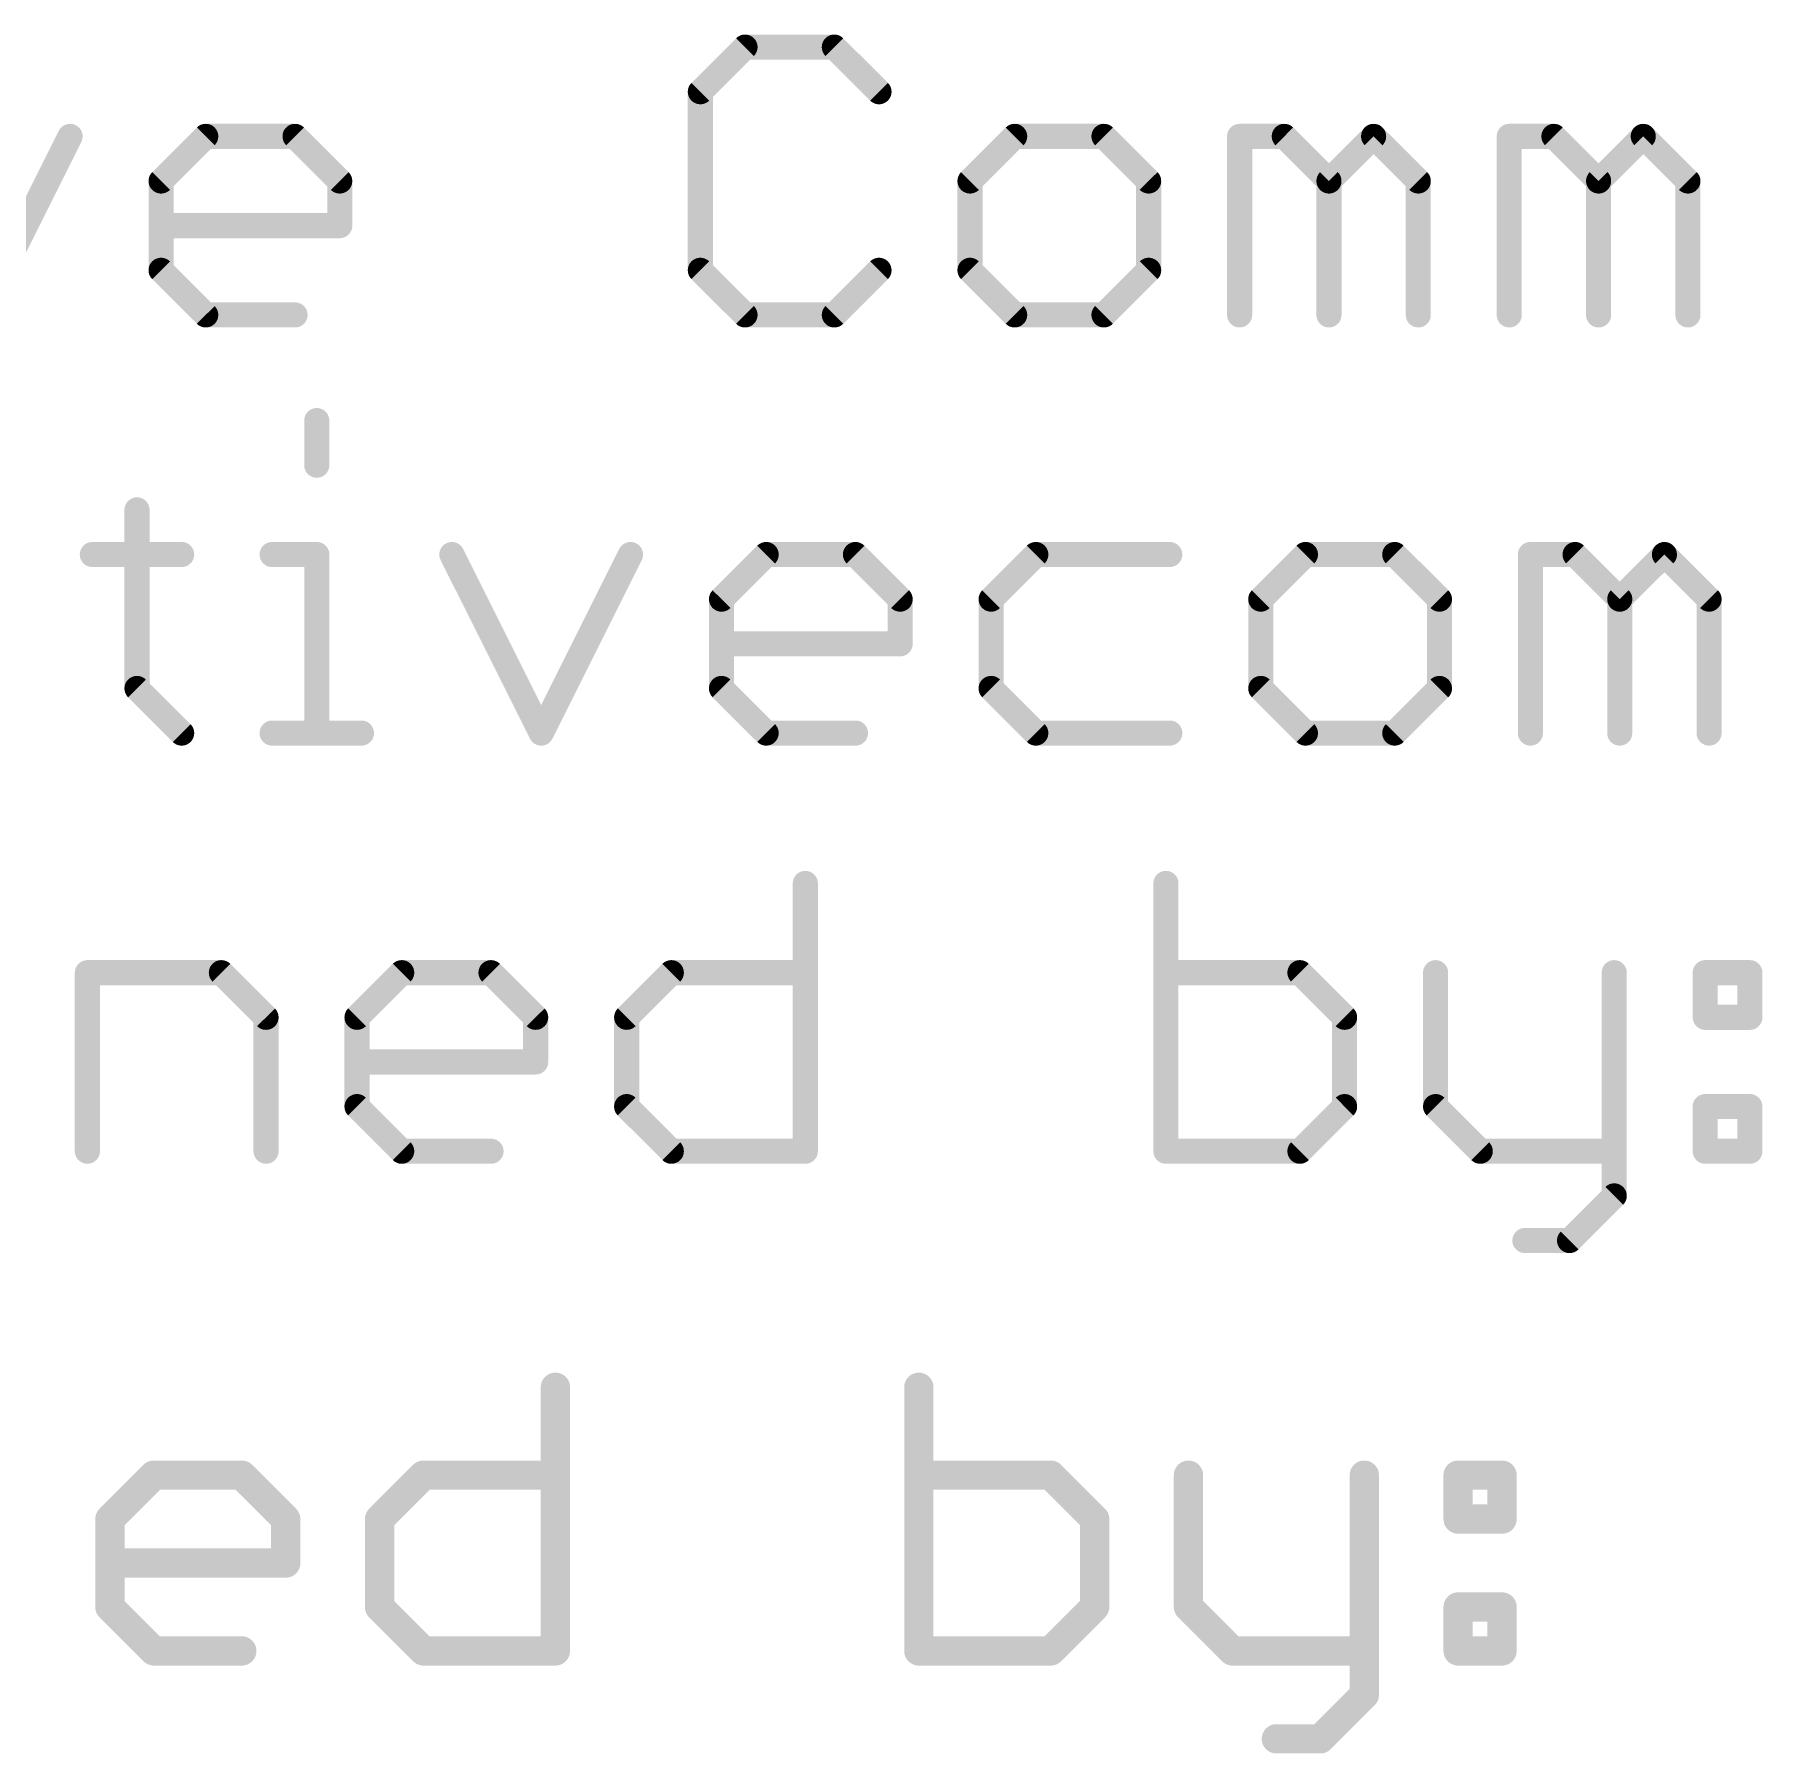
# Model space of a CAD drawing. Extents: x -36 to 71, y -16 to 19.
# Drawn here: x 3.46 to 13.95, y -15.77 to -5.33 of the extents above; entities that cross this region are included whole.
import ezdxf

# ---------------------------------------------------------------- set-up
doc = ezdxf.new("R2010")
doc.units = 0
doc.layers.add('51', color=53, linetype='CONTINUOUS')

msp = doc.modelspace()

# ---------------------------------------------------------------- linework, layer by layer
at = {"layer": '51'}
for points, const_width in [([(7.7751, -5.4088), (7.5039, -5.68)], 0.1524), ([(8.3174, -5.4088), (7.7751, -5.4088)], 0.1524), ([(8.5886, -5.68), (8.3174, -5.4088)], 0.1524), ([(7.5039, -5.68), (7.5039, -6.7646)], 0.1524), ([(3.1348, -7.0358), (3.6771, -5.9511)], 0.1524), ([(4.2296, -6.2223), (4.5008, -5.9511)], 0.1524), ([(4.5008, -5.9511), (5.0431, -5.9511)], 0.1524), ([(5.0431, -5.9511), (5.3143, -6.2223)], 0.1524), ([(9.4122, -5.9511), (9.1411, -6.2223)], 0.1524), ([(9.9546, -5.9511), (9.4122, -5.9511)], 0.1524), ([(10.2257, -6.2223), (9.9546, -5.9511)], 0.1524), ([(10.7782, -7.0358), (10.7782, -5.9511)], 0.1524), ([(10.7782, -5.9511), (11.0494, -5.9511)], 0.1524), ([(11.0494, -5.9511), (11.3206, -6.2223)], 0.1524), ([(11.3206, -6.2223), (11.5917, -5.9511)], 0.1524), ([(11.5917, -5.9511), (11.8629, -6.2223)], 0.1524), ([(12.4154, -7.0358), (12.4154, -5.9511)], 0.1524), ([(12.4154, -5.9511), (12.6866, -5.9511)], 0.1524), ([(12.6866, -5.9511), (12.9577, -6.2223)], 0.1524), ([(12.9577, -6.2223), (13.2289, -5.9511)], 0.1524), ([(13.2289, -5.9511), (13.5001, -6.2223)], 0.1524), ([(4.2296, -6.7646), (4.2296, -6.2223)], 0.1524), ([(5.3143, -6.2223), (5.3143, -6.4935)], 0.1524), ([(9.1411, -6.2223), (9.1411, -6.7646)], 0.1524), ([(10.2257, -6.7646), (10.2257, -6.2223)], 0.1524), ([(11.3206, -6.2223), (11.3206, -7.0358)], 0.1524), ([(11.8629, -6.2223), (11.8629, -7.0358)], 0.1524), ([(12.9577, -6.2223), (12.9577, -7.0358)], 0.1524), ([(13.5001, -6.2223), (13.5001, -7.0358)], 0.1524), ([(5.3143, -6.4935), (4.2296, -6.4935)], 0.1524), ([(4.5008, -7.0358), (4.2296, -6.7646)], 0.1524), ([(7.5039, -6.7646), (7.7751, -7.0358)], 0.1524), ([(8.3174, -7.0358), (8.5886, -6.7646)], 0.1524), ([(9.1411, -6.7646), (9.4122, -7.0358)], 0.1524), ([(9.9546, -7.0358), (10.2257, -6.7646)], 0.1524), ([(5.0431, -7.0358), (4.5008, -7.0358)], 0.1524), ([(7.7751, -7.0358), (8.3174, -7.0358)], 0.1524), ([(9.4122, -7.0358), (9.9546, -7.0358)], 0.1524), ([(5.1749, -7.6776), (5.1749, -7.9488)], 0.1524), ([(4.0835, -8.22), (4.0835, -9.3046)], 0.1524), ([(3.8123, -8.4911), (4.3546, -8.4911)], 0.1524), ([(4.9037, -8.4911), (5.1749, -8.4911)], 0.1524), ([(5.1749, -8.4911), (5.1749, -9.5758)], 0.1524), ([(5.9952, -8.4911), (6.5375, -9.5758)], 0.1524), ([(6.5375, -9.5758), (7.0798, -8.4911)], 0.1524), ([(7.6323, -8.7623), (7.9035, -8.4911)], 0.1524), ([(7.9035, -8.4911), (8.4458, -8.4911)], 0.1524), ([(8.4458, -8.4911), (8.717, -8.7623)], 0.1524), ([(9.5407, -8.4911), (9.2695, -8.7623)], 0.1524), ([(10.3541, -8.4911), (9.5407, -8.4911)], 0.1524), ([(11.1778, -8.4911), (10.9066, -8.7623)], 0.1524), ([(11.7201, -8.4911), (11.1778, -8.4911)], 0.1524), ([(11.9913, -8.7623), (11.7201, -8.4911)], 0.1524), ([(12.5438, -9.5758), (12.5438, -8.4911)], 0.1524), ([(12.5438, -8.4911), (12.815, -8.4911)], 0.1524), ([(12.815, -8.4911), (13.0861, -8.7623)], 0.1524), ([(13.0861, -8.7623), (13.3573, -8.4911)], 0.1524), ([(13.3573, -8.4911), (13.6285, -8.7623)], 0.1524), ([(7.6323, -9.3046), (7.6323, -8.7623)], 0.1524), ([(8.717, -8.7623), (8.717, -9.0335)], 0.1524), ([(9.2695, -8.7623), (9.2695, -9.3046)], 0.1524), ([(10.9066, -8.7623), (10.9066, -9.3046)], 0.1524), ([(11.9913, -9.3046), (11.9913, -8.7623)], 0.1524), ([(13.0861, -8.7623), (13.0861, -9.5758)], 0.1524), ([(13.6285, -8.7623), (13.6285, -9.5758)], 0.1524), ([(8.717, -9.0335), (7.6323, -9.0335)], 0.1524), ([(4.0835, -9.3046), (4.3546, -9.5758)], 0.1524), ([(7.9035, -9.5758), (7.6323, -9.3046)], 0.1524), ([(9.2695, -9.3046), (9.5407, -9.5758)], 0.1524), ([(10.9066, -9.3046), (11.1778, -9.5758)], 0.1524), ([(11.7201, -9.5758), (11.9913, -9.3046)], 0.1524), ([(4.9037, -9.5758), (5.4461, -9.5758)], 0.1524), ([(8.4458, -9.5758), (7.9035, -9.5758)], 0.1524), ([(9.5407, -9.5758), (10.3541, -9.5758)], 0.1524), ([(11.1778, -9.5758), (11.7201, -9.5758)], 0.1524), ([(8.1412, -10.4888), (8.1412, -12.1158)], 0.1524), ([(10.3308, -10.4888), (10.3308, -12.1158)], 0.1524), ([(3.7822, -12.1158), (3.7822, -11.0311)], 0.1524), ([(3.7822, -11.0311), (4.5957, -11.0311)], 0.1524), ([(4.5957, -11.0311), (4.8669, -11.3023)], 0.1524), ([(5.4194, -11.3023), (5.6905, -11.0311)], 0.1524), ([(5.6905, -11.0311), (6.2329, -11.0311)], 0.1524), ([(6.2329, -11.0311), (6.504, -11.3023)], 0.1524), ([(7.0565, -11.3023), (7.3277, -11.0311)], 0.1524), ([(7.3277, -11.0311), (8.1412, -11.0311)], 0.1524), ([(11.1443, -11.0311), (10.3308, -11.0311)], 0.1524), ([(11.4155, -11.3023), (11.1443, -11.0311)], 0.1524), ([(11.968, -11.0311), (11.968, -11.8446)], 0.1524), ([(13.0526, -11.0311), (13.0526, -12.387)], 0.1524), ([(13.6051, -11.0311), (13.8763, -11.0311)], 0.1524), ([(13.6051, -11.3023), (13.6051, -11.0311)], 0.1524), ([(13.8763, -11.0311), (13.8763, -11.3023)], 0.1524), ([(4.8669, -11.3023), (4.8669, -12.1158)], 0.1524), ([(5.4194, -11.8446), (5.4194, -11.3023)], 0.1524), ([(6.504, -11.3023), (6.504, -11.5735)], 0.1524), ([(7.0565, -11.8446), (7.0565, -11.3023)], 0.1524), ([(11.4155, -11.8446), (11.4155, -11.3023)], 0.1524), ([(13.8763, -11.3023), (13.6051, -11.3023)], 0.1524), ([(6.504, -11.5735), (5.4194, -11.5735)], 0.1524), ([(5.6905, -12.1158), (5.4194, -11.8446)], 0.1524), ([(7.3277, -12.1158), (7.0565, -11.8446)], 0.1524), ([(11.1443, -12.1158), (11.4155, -11.8446)], 0.1524), ([(11.968, -11.8446), (12.2392, -12.1158)], 0.1524), ([(13.6051, -11.8446), (13.8763, -11.8446)], 0.1524), ([(13.6051, -12.1158), (13.6051, -11.8446)], 0.1524), ([(13.8763, -11.8446), (13.8763, -12.1158)], 0.1524), ([(6.2329, -12.1158), (5.6905, -12.1158)], 0.1524), ([(8.1412, -12.1158), (7.3277, -12.1158)], 0.1524), ([(10.3308, -12.1158), (11.1443, -12.1158)], 0.1524), ([(12.2392, -12.1158), (13.0526, -12.1158)], 0.1524), ([(13.8763, -12.1158), (13.6051, -12.1158)], 0.1524), ([(13.0526, -12.387), (12.7815, -12.6581)], 0.1524), ([(12.7815, -12.6581), (12.5103, -12.6581)], 0.1524), ([(6.6238, -13.5495), (6.6238, -15.1511)], 0.1778), ([(8.8304, -13.5495), (8.8304, -15.1511)], 0.1778), ([(3.919, -14.3503), (4.1859, -14.0834)], 0.1778), ([(4.1859, -14.0834), (4.7197, -14.0834)], 0.1778), ([(4.7197, -14.0834), (4.9867, -14.3503)], 0.1778), ([(5.5561, -14.3503), (5.823, -14.0834)], 0.1778), ([(5.823, -14.0834), (6.6238, -14.0834)], 0.1778), ([(9.6312, -14.0834), (8.8304, -14.0834)], 0.1778), ([(9.8981, -14.3503), (9.6312, -14.0834)], 0.1778), ([(10.4676, -14.0834), (10.4676, -14.8842)], 0.1778), ([(11.5353, -14.0834), (11.5353, -15.418)], 0.1778), ([(12.1047, -14.0834), (12.3717, -14.0834)], 0.1778), ([(12.1047, -14.3503), (12.1047, -14.0834)], 0.1778), ([(12.3717, -14.0834), (12.3717, -14.3503)], 0.1778), ([(3.919, -14.8842), (3.919, -14.3503)], 0.1778), ([(4.9867, -14.3503), (4.9867, -14.6172)], 0.1778), ([(5.5561, -14.8842), (5.5561, -14.3503)], 0.1778), ([(9.8981, -14.8842), (9.8981, -14.3503)], 0.1778), ([(12.3717, -14.3503), (12.1047, -14.3503)], 0.1778), ([(4.9867, -14.6172), (3.919, -14.6172)], 0.1778), ([(4.1859, -15.1511), (3.919, -14.8842)], 0.1778), ([(5.823, -15.1511), (5.5561, -14.8842)], 0.1778), ([(9.6312, -15.1511), (9.8981, -14.8842)], 0.1778), ([(10.4676, -14.8842), (10.7345, -15.1511)], 0.1778), ([(12.1047, -14.8842), (12.3717, -14.8842)], 0.1778), ([(12.1047, -15.1511), (12.1047, -14.8842)], 0.1778), ([(12.3717, -14.8842), (12.3717, -15.1511)], 0.1778), ([(4.7197, -15.1511), (4.1859, -15.1511)], 0.1778), ([(6.6238, -15.1511), (5.823, -15.1511)], 0.1778), ([(8.8304, -15.1511), (9.6312, -15.1511)], 0.1778), ([(10.7345, -15.1511), (11.5353, -15.1511)], 0.1778), ([(12.3717, -15.1511), (12.1047, -15.1511)], 0.1778), ([(11.5353, -15.418), (11.2684, -15.685)], 0.1778), ([(11.2684, -15.685), (11.0014, -15.685)], 0.1778)]:
    msp.add_lwpolyline(points, dxfattribs=dict(at, const_width=const_width))
for points, const_width in [([(7.7751, -5.3707, 1), (7.7751, -5.4469)], 0.0762), ([(7.802, -5.4358, 1), (7.7481, -5.3819)], 0.0762), ([(8.3444, -5.3819, 1), (8.2905, -5.4358)], 0.0762), ([(8.3174, -5.4469, 1), (8.3174, -5.3707)], 0.0762), ([(7.542, -5.68, 1), (7.4658, -5.68)], 0.0762), ([(7.477, -5.653, 1), (7.5309, -5.7069)], 0.0762), ([(8.5616, -5.7069, 1), (8.6155, -5.653)], 0.0762), ([(3.7112, -5.9682, 1), (3.643, -5.9341)], 0.0762), ([(4.5008, -5.913, 1), (4.5008, -5.9892)], 0.0762), ([(4.5277, -5.9781, 1), (4.4738, -5.9242)], 0.0762), ([(5.07, -5.9242, 1), (5.0162, -5.9781)], 0.0762), ([(5.0431, -5.9892, 1), (5.0431, -5.913)], 0.0762), ([(9.4122, -5.913, 1), (9.4122, -5.9892)], 0.0762), ([(9.4392, -5.9781, 1), (9.3853, -5.9242)], 0.0762), ([(9.9815, -5.9242, 1), (9.9276, -5.9781)], 0.0762), ([(9.9546, -5.9892, 1), (9.9546, -5.913)], 0.0762), ([(10.8163, -5.9511, 1), (10.7401, -5.9511)], 0.0762), ([(10.7782, -5.913, 1), (10.7782, -5.9892)], 0.0762), ([(11.0763, -5.9242, 1), (11.0225, -5.9781)], 0.0762), ([(11.0494, -5.9892, 1), (11.0494, -5.913)], 0.0762), ([(11.6187, -5.9242, 1), (11.5648, -5.9781)], 0.0762), ([(11.6187, -5.9781, 1), (11.5648, -5.9242)], 0.0762), ([(12.4535, -5.9511, 1), (12.3773, -5.9511)], 0.0762), ([(12.4154, -5.913, 1), (12.4154, -5.9892)], 0.0762), ([(12.7135, -5.9242, 1), (12.6596, -5.9781)], 0.0762), ([(12.6866, -5.9892, 1), (12.6866, -5.913)], 0.0762), ([(13.2558, -5.9242, 1), (13.2019, -5.9781)], 0.0762), ([(13.2558, -5.9781, 1), (13.2019, -5.9242)], 0.0762), ([(4.2677, -6.2223, 1), (4.1915, -6.2223)], 0.0762), ([(4.2027, -6.1954, 1), (4.2566, -6.2492)], 0.0762), ([(5.3524, -6.2223, 1), (5.2762, -6.2223)], 0.0762), ([(5.2873, -6.2492, 1), (5.3412, -6.1954)], 0.0762), ([(9.1792, -6.2223, 1), (9.103, -6.2223)], 0.0762), ([(9.1141, -6.1954, 1), (9.168, -6.2492)], 0.0762), ([(10.2638, -6.2223, 1), (10.1876, -6.2223)], 0.0762), ([(10.1988, -6.2492, 1), (10.2527, -6.1954)], 0.0762), ([(11.3587, -6.2223, 1), (11.2825, -6.2223)], 0.0762), ([(11.2936, -6.1954, 1), (11.3475, -6.2492)], 0.0762), ([(11.2936, -6.2492, 1), (11.3475, -6.1954)], 0.0762), ([(11.901, -6.2223, 1), (11.8248, -6.2223)], 0.0762), ([(11.836, -6.2492, 1), (11.8898, -6.1954)], 0.0762), ([(12.9958, -6.2223, 1), (12.9196, -6.2223)], 0.0762), ([(12.9308, -6.1954, 1), (12.9847, -6.2492)], 0.0762), ([(12.9308, -6.2492, 1), (12.9847, -6.1954)], 0.0762), ([(13.5382, -6.2223, 1), (13.462, -6.2223)], 0.0762), ([(13.4731, -6.2492, 1), (13.527, -6.1954)], 0.0762), ([(4.2296, -6.4554, 1), (4.2296, -6.5316)], 0.0762), ([(5.2762, -6.4935, 1), (5.3524, -6.4935)], 0.0762), ([(5.3143, -6.5316, 1), (5.3143, -6.4554)], 0.0762), ([(4.2566, -6.7377, 1), (4.2027, -6.7916)], 0.0762), ([(7.5309, -6.7377, 1), (7.477, -6.7916)], 0.0762), ([(8.6155, -6.7916, 1), (8.5616, -6.7377)], 0.0762), ([(9.168, -6.7377, 1), (9.1141, -6.7916)], 0.0762), ([(10.2527, -6.7916, 1), (10.1988, -6.7377)], 0.0762), ([(4.1915, -6.7646, 1), (4.2677, -6.7646)], 0.0762), ([(7.4658, -6.7646, 1), (7.542, -6.7646)], 0.0762), ([(9.103, -6.7646, 1), (9.1792, -6.7646)], 0.0762), ([(10.1876, -6.7646, 1), (10.2638, -6.7646)], 0.0762), ([(4.5008, -6.9977, 1), (4.5008, -7.0739)], 0.0762), ([(4.4738, -7.0627, 1), (4.5277, -7.0089)], 0.0762), ([(5.0431, -7.0739, 1), (5.0431, -6.9977)], 0.0762), ([(7.7751, -6.9977, 1), (7.7751, -7.0739)], 0.0762), ([(7.7481, -7.0627, 1), (7.802, -7.0089)], 0.0762), ([(8.2905, -7.0089, 1), (8.3444, -7.0627)], 0.0762), ([(8.3174, -7.0739, 1), (8.3174, -6.9977)], 0.0762), ([(9.4122, -6.9977, 1), (9.4122, -7.0739)], 0.0762), ([(9.3853, -7.0627, 1), (9.4392, -7.0089)], 0.0762), ([(9.9276, -7.0089, 1), (9.9815, -7.0627)], 0.0762), ([(9.9546, -7.0739, 1), (9.9546, -6.9977)], 0.0762), ([(10.7401, -7.0358, 1), (10.8163, -7.0358)], 0.0762), ([(11.2825, -7.0358, 1), (11.3587, -7.0358)], 0.0762), ([(11.8248, -7.0358, 1), (11.901, -7.0358)], 0.0762), ([(12.3773, -7.0358, 1), (12.4535, -7.0358)], 0.0762), ([(12.9196, -7.0358, 1), (12.9958, -7.0358)], 0.0762), ([(13.462, -7.0358, 1), (13.5382, -7.0358)], 0.0762), ([(5.213, -7.6776, 1), (5.1368, -7.6776)], 0.0762), ([(5.1368, -7.9488, 1), (5.213, -7.9488)], 0.0762), ([(4.1216, -8.22, 1), (4.0454, -8.22)], 0.0762), ([(3.8123, -8.453, 1), (3.8123, -8.5292)], 0.0762), ([(4.3546, -8.5292, 1), (4.3546, -8.453)], 0.0762), ([(4.9037, -8.453, 1), (4.9037, -8.5292)], 0.0762), ([(5.213, -8.4911, 1), (5.1368, -8.4911)], 0.0762), ([(5.1749, -8.5292, 1), (5.1749, -8.453)], 0.0762), ([(6.0293, -8.4741, 1), (5.9611, -8.5082)], 0.0762), ([(7.1139, -8.5082, 1), (7.0458, -8.4741)], 0.0762), ([(7.9035, -8.453, 1), (7.9035, -8.5292)], 0.0762), ([(7.9304, -8.5181, 1), (7.8766, -8.4642)], 0.0762), ([(8.4728, -8.4642, 1), (8.4189, -8.5181)], 0.0762), ([(8.4458, -8.5292, 1), (8.4458, -8.453)], 0.0762), ([(9.5407, -8.453, 1), (9.5407, -8.5292)], 0.0762), ([(9.5676, -8.5181, 1), (9.5137, -8.4642)], 0.0762), ([(10.3541, -8.5292, 1), (10.3541, -8.453)], 0.0762), ([(11.1778, -8.453, 1), (11.1778, -8.5292)], 0.0762), ([(11.2047, -8.5181, 1), (11.1509, -8.4642)], 0.0762), ([(11.7471, -8.4642, 1), (11.6932, -8.5181)], 0.0762), ([(11.7201, -8.5292, 1), (11.7201, -8.453)], 0.0762), ([(12.5819, -8.4911, 1), (12.5057, -8.4911)], 0.0762), ([(12.5438, -8.453, 1), (12.5438, -8.5292)], 0.0762), ([(12.8419, -8.4642, 1), (12.788, -8.5181)], 0.0762), ([(12.815, -8.5292, 1), (12.815, -8.453)], 0.0762), ([(13.3842, -8.4642, 1), (13.3304, -8.5181)], 0.0762), ([(13.3842, -8.5181, 1), (13.3304, -8.4642)], 0.0762), ([(7.6704, -8.7623, 1), (7.5942, -8.7623)], 0.0762), ([(7.6054, -8.7354, 1), (7.6593, -8.7892)], 0.0762), ([(8.7551, -8.7623, 1), (8.6789, -8.7623)], 0.0762), ([(8.69, -8.7892, 1), (8.7439, -8.7354)], 0.0762), ([(9.3076, -8.7623, 1), (9.2314, -8.7623)], 0.0762), ([(9.2425, -8.7354, 1), (9.2964, -8.7892)], 0.0762), ([(10.9447, -8.7623, 1), (10.8685, -8.7623)], 0.0762), ([(10.8797, -8.7354, 1), (10.9336, -8.7892)], 0.0762), ([(12.0294, -8.7623, 1), (11.9532, -8.7623)], 0.0762), ([(11.9644, -8.7892, 1), (12.0182, -8.7354)], 0.0762), ([(13.1242, -8.7623, 1), (13.048, -8.7623)], 0.0762), ([(13.0592, -8.7354, 1), (13.1131, -8.7892)], 0.0762), ([(13.0592, -8.7892, 1), (13.1131, -8.7354)], 0.0762), ([(13.6666, -8.7623, 1), (13.5904, -8.7623)], 0.0762), ([(13.6015, -8.7892, 1), (13.6554, -8.7354)], 0.0762), ([(7.6323, -8.9954, 1), (7.6323, -9.0716)], 0.0762), ([(8.6789, -9.0335, 1), (8.7551, -9.0335)], 0.0762), ([(8.717, -9.0716, 1), (8.717, -8.9954)], 0.0762), ([(4.1104, -9.2777, 1), (4.0565, -9.3316)], 0.0762), ([(7.6593, -9.2777, 1), (7.6054, -9.3316)], 0.0762), ([(9.2964, -9.2777, 1), (9.2425, -9.3316)], 0.0762), ([(10.9336, -9.2777, 1), (10.8797, -9.3316)], 0.0762), ([(12.0182, -9.3316, 1), (11.9644, -9.2777)], 0.0762), ([(4.0454, -9.3046, 1), (4.1216, -9.3046)], 0.0762), ([(7.5942, -9.3046, 1), (7.6704, -9.3046)], 0.0762), ([(9.2314, -9.3046, 1), (9.3076, -9.3046)], 0.0762), ([(10.8685, -9.3046, 1), (10.9447, -9.3046)], 0.0762), ([(11.9532, -9.3046, 1), (12.0294, -9.3046)], 0.0762), ([(4.3277, -9.6027, 1), (4.3816, -9.5489)], 0.0762), ([(4.9037, -9.5377, 1), (4.9037, -9.6139)], 0.0762), ([(5.1368, -9.5758, 1), (5.213, -9.5758)], 0.0762), ([(5.4461, -9.6139, 1), (5.4461, -9.5377)], 0.0762), ([(6.5034, -9.5588, 1), (6.5716, -9.5928)], 0.0762), ([(6.5034, -9.5928, 1), (6.5716, -9.5588)], 0.0762), ([(7.9035, -9.5377, 1), (7.9035, -9.6139)], 0.0762), ([(7.8766, -9.6027, 1), (7.9304, -9.5489)], 0.0762), ([(8.4458, -9.6139, 1), (8.4458, -9.5377)], 0.0762), ([(9.5407, -9.5377, 1), (9.5407, -9.6139)], 0.0762), ([(9.5137, -9.6027, 1), (9.5676, -9.5489)], 0.0762), ([(10.3541, -9.6139, 1), (10.3541, -9.5377)], 0.0762), ([(11.1778, -9.5377, 1), (11.1778, -9.6139)], 0.0762), ([(11.1509, -9.6027, 1), (11.2047, -9.5489)], 0.0762), ([(11.6932, -9.5489, 1), (11.7471, -9.6027)], 0.0762), ([(11.7201, -9.6139, 1), (11.7201, -9.5377)], 0.0762), ([(12.5057, -9.5758, 1), (12.5819, -9.5758)], 0.0762), ([(13.048, -9.5758, 1), (13.1242, -9.5758)], 0.0762), ([(13.5904, -9.5758, 1), (13.6666, -9.5758)], 0.0762), ([(8.1793, -10.4888, 1), (8.1031, -10.4888)], 0.0762), ([(10.3689, -10.4888, 1), (10.2927, -10.4888)], 0.0762), ([(3.8203, -11.0311, 1), (3.7441, -11.0311)], 0.0762), ([(3.7822, -10.993, 1), (3.7822, -11.0692)], 0.0762), ([(4.6226, -11.0042, 1), (4.5688, -11.0581)], 0.0762), ([(4.5957, -11.0692, 1), (4.5957, -10.993)], 0.0762), ([(5.6905, -10.993, 1), (5.6905, -11.0692)], 0.0762), ([(5.7175, -11.0581, 1), (5.6636, -11.0042)], 0.0762), ([(6.2598, -11.0042, 1), (6.2059, -11.0581)], 0.0762), ([(6.2329, -11.0692, 1), (6.2329, -10.993)], 0.0762), ([(7.3277, -10.993, 1), (7.3277, -11.0692)], 0.0762), ([(7.3546, -11.0581, 1), (7.3007, -11.0042)], 0.0762), ([(8.1412, -11.0692, 1), (8.1412, -10.993)], 0.0762), ([(10.3308, -10.993, 1), (10.3308, -11.0692)], 0.0762), ([(11.1713, -11.0042, 1), (11.1174, -11.0581)], 0.0762), ([(11.1443, -11.0692, 1), (11.1443, -10.993)], 0.0762), ([(12.0061, -11.0311, 1), (11.9299, -11.0311)], 0.0762), ([(13.0907, -11.0311, 1), (13.0145, -11.0311)], 0.0762), ([(13.6051, -10.993, 1), (13.6051, -11.0692)], 0.0762), ([(13.6432, -11.0311, 1), (13.567, -11.0311)], 0.0762), ([(13.9144, -11.0311, 1), (13.8382, -11.0311)], 0.0762), ([(13.8763, -11.0692, 1), (13.8763, -10.993)], 0.0762), ([(4.905, -11.3023, 1), (4.8288, -11.3023)], 0.0762), ([(4.8399, -11.3292, 1), (4.8938, -11.2754)], 0.0762), ([(5.4575, -11.3023, 1), (5.3813, -11.3023)], 0.0762), ([(5.3924, -11.2754, 1), (5.4463, -11.3292)], 0.0762), ([(6.5421, -11.3023, 1), (6.4659, -11.3023)], 0.0762), ([(6.4771, -11.3292, 1), (6.531, -11.2754)], 0.0762), ([(7.0946, -11.3023, 1), (7.0184, -11.3023)], 0.0762), ([(7.0296, -11.2754, 1), (7.0835, -11.3292)], 0.0762), ([(11.4536, -11.3023, 1), (11.3774, -11.3023)], 0.0762), ([(11.3885, -11.3292, 1), (11.4424, -11.2754)], 0.0762), ([(13.6051, -11.2642, 1), (13.6051, -11.3404)], 0.0762), ([(13.567, -11.3023, 1), (13.6432, -11.3023)], 0.0762), ([(13.8382, -11.3023, 1), (13.9144, -11.3023)], 0.0762), ([(13.8763, -11.3404, 1), (13.8763, -11.2642)], 0.0762), ([(5.4194, -11.5354, 1), (5.4194, -11.6116)], 0.0762), ([(6.4659, -11.5735, 1), (6.5421, -11.5735)], 0.0762), ([(6.504, -11.6116, 1), (6.504, -11.5354)], 0.0762), ([(5.4463, -11.8177, 1), (5.3924, -11.8716)], 0.0762), ([(5.3813, -11.8446, 1), (5.4575, -11.8446)], 0.0762), ([(7.0835, -11.8177, 1), (7.0296, -11.8716)], 0.0762), ([(7.0184, -11.8446, 1), (7.0946, -11.8446)], 0.0762), ([(11.3774, -11.8446, 1), (11.4536, -11.8446)], 0.0762), ([(11.4424, -11.8716, 1), (11.3886, -11.8177)], 0.0762), ([(11.9949, -11.8177, 1), (11.941, -11.8716)], 0.0762), ([(11.9299, -11.8446, 1), (12.0061, -11.8446)], 0.0762), ([(13.6051, -11.8065, 1), (13.6051, -11.8827)], 0.0762), ([(13.6432, -11.8446, 1), (13.567, -11.8446)], 0.0762), ([(13.9144, -11.8446, 1), (13.8382, -11.8446)], 0.0762), ([(13.8763, -11.8827, 1), (13.8763, -11.8065)], 0.0762), ([(5.6905, -12.0777, 1), (5.6905, -12.1539)], 0.0762), ([(5.6636, -12.1427, 1), (5.7175, -12.0889)], 0.0762), ([(6.2329, -12.1539, 1), (6.2329, -12.0777)], 0.0762), ([(7.3277, -12.0777, 1), (7.3277, -12.1539)], 0.0762), ([(7.3007, -12.1427, 1), (7.3546, -12.0889)], 0.0762), ([(8.1412, -12.1539, 1), (8.1412, -12.0777)], 0.0762), ([(10.3308, -12.0777, 1), (10.3308, -12.1539)], 0.0762), ([(11.1174, -12.0889, 1), (11.1713, -12.1427)], 0.0762), ([(11.1443, -12.1539, 1), (11.1443, -12.0777)], 0.0762), ([(12.2392, -12.0777, 1), (12.2392, -12.1539)], 0.0762), ([(12.2122, -12.1427, 1), (12.2661, -12.0889)], 0.0762), ([(13.0526, -12.1539, 1), (13.0526, -12.0777)], 0.0762), ([(13.6051, -12.0777, 1), (13.6051, -12.1539)], 0.0762), ([(13.8763, -12.1539, 1), (13.8763, -12.0777)], 0.0762), ([(3.7441, -12.1158, 1), (3.8203, -12.1158)], 0.0762), ([(4.8288, -12.1158, 1), (4.905, -12.1158)], 0.0762), ([(8.1031, -12.1158, 1), (8.1793, -12.1158)], 0.0762), ([(10.2927, -12.1158, 1), (10.3689, -12.1158)], 0.0762), ([(13.567, -12.1158, 1), (13.6432, -12.1158)], 0.0762), ([(13.8382, -12.1158, 1), (13.9144, -12.1158)], 0.0762), ([(13.0145, -12.387, 1), (13.0907, -12.387)], 0.0762), ([(13.0796, -12.4139, 1), (13.0257, -12.36)], 0.0762), ([(12.5103, -12.62, 1), (12.5103, -12.6962)], 0.0762), ([(12.7815, -12.6962, 1), (12.7815, -12.62)], 0.0762), ([(12.7545, -12.6312, 1), (12.8084, -12.6851)], 0.0762), ([(6.6683, -13.5495, 1), (6.5794, -13.5495)], 0.0889), ([(8.8749, -13.5495, 1), (8.786, -13.5495)], 0.0889), ([(4.1859, -14.0389, 1), (4.1859, -14.1278)], 0.0889), ([(4.2173, -14.1148, 1), (4.1545, -14.052)], 0.0889), ([(4.7512, -14.052, 1), (4.6883, -14.1148)], 0.0889), ([(4.7197, -14.1278, 1), (4.7197, -14.0389)], 0.0889), ([(5.823, -14.0389, 1), (5.823, -14.1278)], 0.0889), ([(5.8545, -14.1148, 1), (5.7916, -14.052)], 0.0889), ([(6.6238, -14.1278, 1), (6.6238, -14.0389)], 0.0889), ([(8.8304, -14.0389, 1), (8.8304, -14.1278)], 0.0889), ([(9.6626, -14.052, 1), (9.5998, -14.1148)], 0.0889), ([(9.6312, -14.1278, 1), (9.6312, -14.0389)], 0.0889), ([(10.512, -14.0834, 1), (10.4231, -14.0834)], 0.0889), ([(11.5798, -14.0834, 1), (11.4909, -14.0834)], 0.0889), ([(12.1047, -14.0389, 1), (12.1047, -14.1278)], 0.0889), ([(12.1492, -14.0834, 1), (12.0603, -14.0834)], 0.0889), ([(12.4161, -14.0834, 1), (12.3272, -14.0834)], 0.0889), ([(12.3717, -14.1278, 1), (12.3717, -14.0389)], 0.0889), ([(3.9634, -14.3503, 1), (3.8745, -14.3503)], 0.0889), ([(5.0311, -14.3503, 1), (4.9422, -14.3503)], 0.0889), ([(5.6006, -14.3503, 1), (5.5117, -14.3503)], 0.0889), ([(9.9426, -14.3503, 1), (9.8537, -14.3503)], 0.0889), ([(12.1047, -14.3059, 1), (12.1047, -14.3948)], 0.0889), ([(12.3717, -14.3948, 1), (12.3717, -14.3059)], 0.0889), ([(3.8875, -14.3189, 1), (3.9504, -14.3817)], 0.0889), ([(4.9552, -14.3817, 1), (5.0181, -14.3189)], 0.0889), ([(5.5247, -14.3189, 1), (5.5875, -14.3817)], 0.0889), ([(9.8667, -14.3817, 1), (9.9296, -14.3189)], 0.0889), ([(12.0603, -14.3503, 1), (12.1492, -14.3503)], 0.0889), ([(12.3272, -14.3503, 1), (12.4161, -14.3503)], 0.0889), ([(3.919, -14.5728, 1), (3.919, -14.6617)], 0.0889), ([(4.9422, -14.6172, 1), (5.0311, -14.6172)], 0.0889), ([(4.9867, -14.6617, 1), (4.9867, -14.5728)], 0.0889), ([(3.9504, -14.8527, 1), (3.8875, -14.9156)], 0.0889), ([(3.8745, -14.8842, 1), (3.9634, -14.8842)], 0.0889), ([(5.5875, -14.8527, 1), (5.5247, -14.9156)], 0.0889), ([(5.5117, -14.8842, 1), (5.6006, -14.8842)], 0.0889), ([(9.8537, -14.8842, 1), (9.9426, -14.8842)], 0.0889), ([(9.9296, -14.9156, 1), (9.8667, -14.8527)], 0.0889), ([(10.4231, -14.8842, 1), (10.512, -14.8842)], 0.0889), ([(10.499, -14.8527, 1), (10.4362, -14.9156)], 0.0889), ([(12.1047, -14.8397, 1), (12.1047, -14.9286)], 0.0889), ([(12.1492, -14.8842, 1), (12.0603, -14.8842)], 0.0889), ([(12.4161, -14.8842, 1), (12.3272, -14.8842)], 0.0889), ([(12.3717, -14.9286, 1), (12.3717, -14.8397)], 0.0889), ([(4.1859, -15.1067, 1), (4.1859, -15.1956)], 0.0889), ([(4.1545, -15.1825, 1), (4.2173, -15.1197)], 0.0889), ([(4.7197, -15.1956, 1), (4.7197, -15.1067)], 0.0889), ([(5.823, -15.1067, 1), (5.823, -15.1956)], 0.0889), ([(5.7916, -15.1825, 1), (5.8545, -15.1197)], 0.0889), ([(6.5794, -15.1511, 1), (6.6683, -15.1511)], 0.0889), ([(6.6238, -15.1956, 1), (6.6238, -15.1067)], 0.0889), ([(8.8304, -15.1067, 1), (8.8304, -15.1956)], 0.0889), ([(8.786, -15.1511, 1), (8.8749, -15.1511)], 0.0889), ([(9.5998, -15.1197, 1), (9.6626, -15.1825)], 0.0889), ([(9.6312, -15.1956, 1), (9.6312, -15.1067)], 0.0889), ([(10.7345, -15.1067, 1), (10.7345, -15.1956)], 0.0889), ([(10.7031, -15.1825, 1), (10.7659, -15.1197)], 0.0889), ([(11.5353, -15.1956, 1), (11.5353, -15.1067)], 0.0889), ([(12.1047, -15.1067, 1), (12.1047, -15.1956)], 0.0889), ([(12.0603, -15.1511, 1), (12.1492, -15.1511)], 0.0889), ([(12.3272, -15.1511, 1), (12.4161, -15.1511)], 0.0889), ([(12.3717, -15.1956, 1), (12.3717, -15.1067)], 0.0889), ([(11.4909, -15.418, 1), (11.5798, -15.418)], 0.0889), ([(11.5667, -15.4495, 1), (11.5039, -15.3866)], 0.0889), ([(11.0014, -15.6405, 1), (11.0014, -15.7294)], 0.0889), ([(11.2369, -15.6535, 1), (11.2998, -15.7164)], 0.0889), ([(11.2684, -15.7294, 1), (11.2684, -15.6405)], 0.0889)]:
    msp.add_lwpolyline(points, format="xyb", dxfattribs=dict(at, const_width=const_width))

doc.saveas('drawing.dxf')
